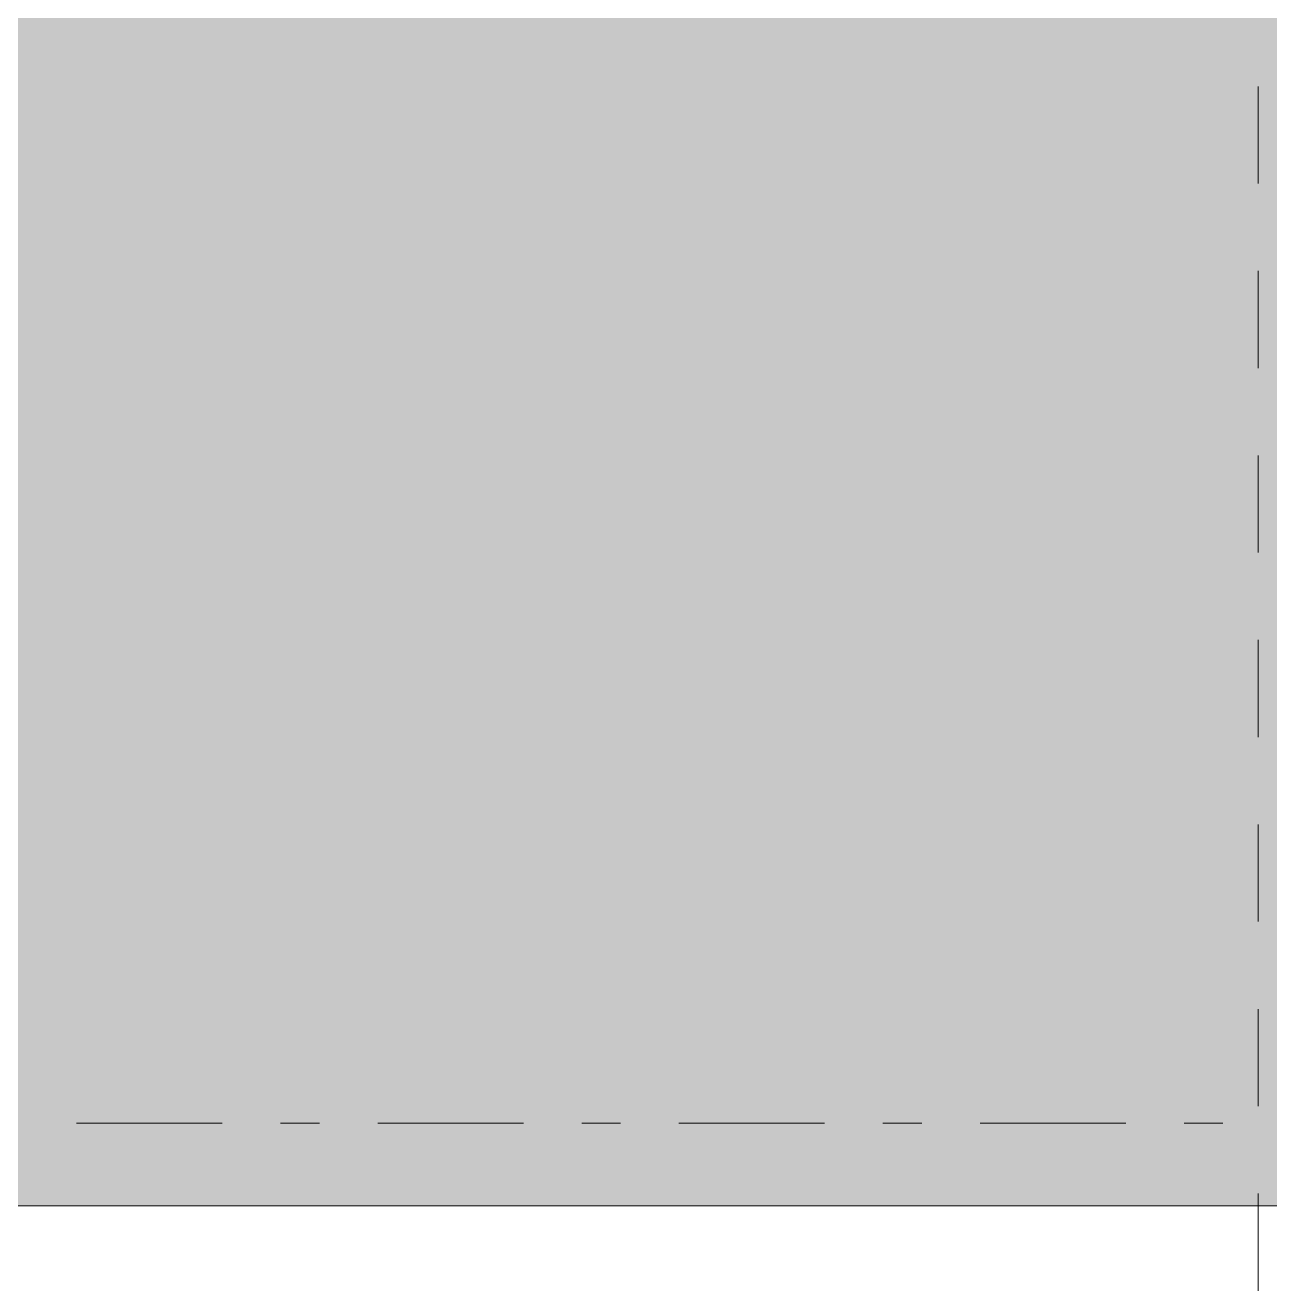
# Model space of a CAD drawing. Header units: millimetres. Extents: x 1499747 to 4341325, y -28481 to 441852.
# Drawn here: x 4137387 to 4141905, y 359120 to 363716 of the extents above; entities that cross this region are included whole.
import ezdxf

# ---------------------------------------------------------------- set-up
doc = ezdxf.new("R2010")
doc.units = ezdxf.units.MM
doc.header["$MEASUREMENT"] = 0
doc.layers.add('Чертеж и Рисунок', color=7, linetype='Continuous')

msp = doc.modelspace()

# ---------------------------------------------------------------- hatches: boundary and pattern name
at = {"layer": 'Чертеж и Рисунок', "linetype": 'Continuous', "lineweight": 0, "true_color": 0x7f7f7f}
for points in [[(4136912.7, 363828.4), (4136912.7, 359728.3), (4137412.7, 359728.3), (4137412.7, 363828.4)], [(4138475.3, 363828.4), (4137412.7, 363828.4), (4137412.7, 363628.4), (4141537.8, 363628.4), (4141537.8, 363828.4), (4140475.3, 363828.4), (4140450.3, 363803.4), (4140450.3, 363828.4), (4138500.3, 363828.4), (4138500.3, 363803.4)], [(4141537.8, 363828.4), (4141537.8, 359728.3), (4142187.8, 359728.3), (4142187.8, 363828.4)], [(4137412.7, 363628.4), (4137412.7, 363428.4), (4141537.8, 363428.4), (4141537.8, 363628.4)], [(4137412.7, 363428.4), (4137412.7, 359728.3), (4141537.8, 359728.3), (4141537.8, 363428.4)], [(4122812.7, 359428.3), (4157512.7, 359428.3), (4157512.7, 359728.3), (4122812.7, 359728.3)]]:
    msp.add_hatch(color=8, dxfattribs=at).paths.add_polyline_path(points)

# ---------------------------------------------------------------- linework, layer by layer
at = {"layer": 'Чертеж и Рисунок', "color": 8, "linetype": 'Continuous', "lineweight": 15}
for points in [[(4141862.8, 363494), (4141862.8, 363141.2)], [(4141862.8, 362823.7), (4141862.8, 362470.9)], [(4141862.8, 362153.4), (4141862.8, 361800.7)], [(4141862.8, 361483.2), (4141862.8, 361130.4)], [(4141862.8, 360812.9), (4141862.8, 360460.1)], [(4141862.8, 360142.6), (4141862.8, 359789.8)], [(4141862.8, 359472.2), (4141862.8, 359119.5)]]:
    msp.add_lwpolyline(points, dxfattribs=at)
at = {"layer": 'Чертеж и Рисунок', "color": 1, "linetype": 'Continuous', "lineweight": 0}
for points in [[(4137572.4, 359728.3), (4138101.6, 359728.3)], [(4138313.3, 359728.3), (4138454.4, 359728.3)], [(4138666.1, 359728.3), (4139195.2, 359728.3)], [(4139406.9, 359728.3), (4139548, 359728.3)], [(4139759.7, 359728.3), (4140288.8, 359728.3)], [(4140500.5, 359728.3), (4140641.6, 359728.3)], [(4140853.3, 359728.3), (4141382.5, 359728.3)], [(4141594.1, 359728.3), (4141735.2, 359728.3)]]:
    msp.add_lwpolyline(points, dxfattribs=at)
at = {"layer": 'Чертеж и Рисунок', "color": 123, "linetype": 'Continuous', "lineweight": 20, "true_color": 0x71cebe}
msp.add_lwpolyline([(4122812.7, 359428.3), (4157512.7, 359428.3)], dxfattribs=at)

doc.saveas('drawing.dxf')
